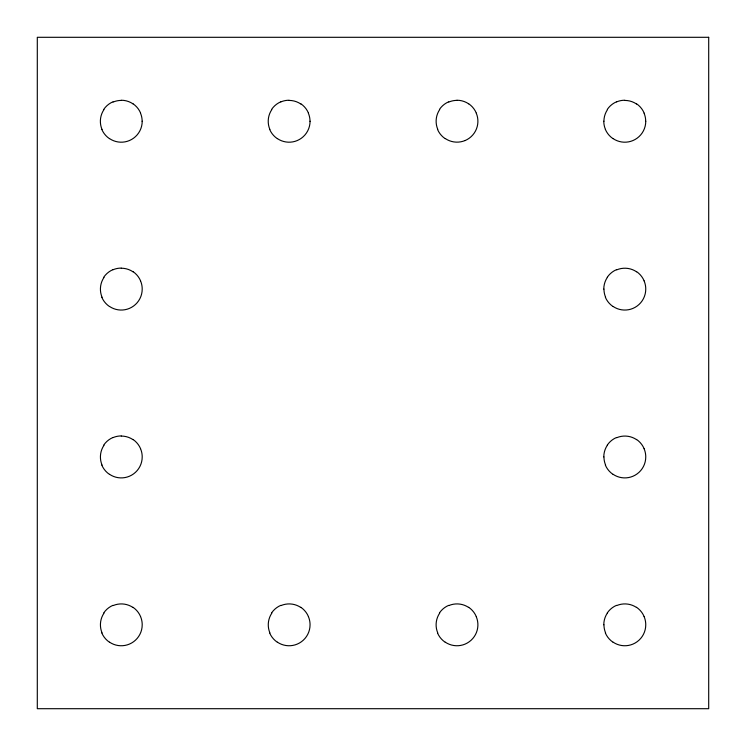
<?xml version="1.0" encoding="UTF-8"?>
<svg xmlns="http://www.w3.org/2000/svg" width="746" height="746" viewBox="0 0 746 746"><rect width="100%" height="100%" fill="white"/><g stroke="black" fill="none" stroke-linecap="round" stroke-linejoin="round"><path stroke-width="1.12" d="M605.612 632.944A20.897 20.897 0 0 1 603.962 624.775M616.728 605.556A20.897 20.897 0 0 1 636.562 607.496M644.106 616.606A20.888 20.888 0 0 1 645.756 624.775A20.897 20.897 0 0 1 642.175 636.506A21.047 21.047 0 0 1 632.944 644.106A20.888 20.888 0 0 1 613.109 642.175M612.951 642.175A21.047 21.047 0 0 1 605.351 632.944M607.281 612.951A21.047 21.047 0 0 1 616.513 605.351M636.506 607.281A21.047 21.047 0 0 1 644.106 616.513M603.794 624.775A20.888 20.888 0 0 1 607.375 613.044M269.912 632.944A20.897 20.897 0 0 1 271.852 613.109M281.028 605.556A20.897 20.897 0 0 1 300.862 607.496M308.406 616.606A20.888 20.888 0 0 1 310.056 624.775A20.897 20.897 0 0 1 306.475 636.506A21.047 21.047 0 0 1 297.244 644.106A20.888 20.888 0 0 1 277.409 642.175M277.251 642.175A21.047 21.047 0 0 1 269.651 632.944M271.581 612.951A21.047 21.047 0 0 1 280.822 605.351M300.806 607.281A21.047 21.047 0 0 1 308.406 616.513M476.256 616.672A20.897 20.897 0 0 1 474.325 636.506A21.047 21.047 0 0 1 465.094 644.106A20.888 20.888 0 0 1 445.269 642.175M437.753 632.944A20.897 20.897 0 0 1 439.692 613.109M448.868 605.556A20.897 20.897 0 0 1 468.702 607.486M445.101 642.175A21.047 21.047 0 0 1 437.501 632.944M439.441 612.96A21.047 21.047 0 0 1 448.672 605.36M468.656 607.291A21.047 21.047 0 0 1 476.256 616.522M645.756 121.225A20.888 20.888 0 0 1 642.175 132.956A21.037 21.037 0 0 1 632.944 140.556A20.897 20.897 0 0 1 613.109 138.625M603.915 121.346A20.897 20.897 0 0 1 607.496 109.615M624.775 100.421A20.897 20.897 0 0 1 636.515 104.002M644.059 113.178A20.897 20.897 0 0 1 645.7 121.346M612.97 138.625A21.037 21.037 0 0 1 605.36 129.394M607.3 109.41A21.037 21.037 0 0 1 616.522 101.81M636.506 103.75A21.037 21.037 0 0 1 644.106 112.972M605.444 129.394A20.888 20.888 0 0 1 603.794 121.225M616.606 101.894A20.888 20.888 0 0 1 624.775 100.244M476.256 113.131A20.888 20.888 0 0 1 474.325 132.956A21.037 21.037 0 0 1 465.094 140.556M465.15 140.509A20.888 20.888 0 0 1 445.325 138.579M437.771 129.394A20.888 20.888 0 0 1 439.702 109.569M448.878 102.025A20.888 20.888 0 0 1 457.046 100.374M445.12 138.625A21.037 21.037 0 0 1 437.52 129.394M439.45 109.42A21.037 21.037 0 0 1 448.672 101.82M468.665 103.759A21.037 21.037 0 0 1 476.256 112.982M456.925 100.244A20.888 20.888 0 0 1 468.656 103.825M310.056 121.225A20.888 20.888 0 0 1 306.475 132.956A21.037 21.037 0 0 1 297.244 140.556A20.897 20.897 0 0 1 277.409 138.625M269.865 129.44A20.897 20.897 0 0 1 271.796 109.615M289.075 100.421A20.897 20.897 0 0 1 300.815 104.002M308.359 113.178A20.897 20.897 0 0 1 310.01 121.346M277.27 138.625A21.037 21.037 0 0 1 269.66 129.394M271.6 109.42A21.037 21.037 0 0 1 280.822 101.81M300.815 103.75A21.037 21.037 0 0 1 308.406 112.972M280.906 101.894A20.888 20.888 0 0 1 289.075 100.244M142.206 121.225A20.888 20.888 0 0 1 138.625 132.956A21.047 21.047 0 0 1 129.394 140.556A20.897 20.897 0 0 1 109.569 138.625M102.016 129.45A20.897 20.897 0 0 1 103.946 109.615M113.122 102.071A20.897 20.897 0 0 1 121.3 100.421M140.509 113.178A20.897 20.897 0 0 1 142.15 121.346M109.41 138.625A21.047 21.047 0 0 1 101.81 129.394M103.741 109.41A21.047 21.047 0 0 1 112.972 101.81M132.965 103.741A21.047 21.047 0 0 1 140.565 112.972M121.225 100.244A20.888 20.888 0 0 1 132.956 103.825M605.612 297.244A20.897 20.897 0 0 1 603.962 289.075M616.728 269.856A20.897 20.897 0 0 1 636.562 271.796M644.106 280.906A20.888 20.888 0 0 1 645.756 289.075A20.897 20.897 0 0 1 642.175 300.806A21.047 21.047 0 0 1 632.944 308.406A20.888 20.888 0 0 1 613.109 306.475M612.951 306.475A21.047 21.047 0 0 1 605.351 297.244M607.281 277.251A21.047 21.047 0 0 1 616.513 269.651M636.506 271.581A21.047 21.047 0 0 1 644.106 280.813M603.794 289.075A20.879 20.879 0 0 1 607.375 277.344M605.612 465.094A20.897 20.897 0 0 1 603.962 456.925M616.728 437.706A20.897 20.897 0 0 1 636.562 439.646M644.106 448.756A20.888 20.888 0 0 1 645.756 456.925A20.897 20.897 0 0 1 642.175 468.656A21.047 21.047 0 0 1 632.944 476.256A20.888 20.888 0 0 1 613.109 474.325M612.951 474.325A21.047 21.047 0 0 1 605.351 465.094M607.281 445.101A21.047 21.047 0 0 1 616.513 437.501M636.506 439.431A21.047 21.047 0 0 1 644.106 448.663M603.794 456.925A20.879 20.879 0 0 1 607.375 445.194M102.062 297.244A20.897 20.897 0 0 1 104.002 277.409M121.281 268.215A20.897 20.897 0 0 1 133.012 271.796M140.556 280.906A20.888 20.888 0 0 1 142.206 289.075A20.897 20.897 0 0 1 138.625 300.806A21.047 21.047 0 0 1 129.394 308.406A20.888 20.888 0 0 1 109.559 306.475M109.401 306.475A21.047 21.047 0 0 1 101.801 297.244M103.731 277.251A21.047 21.047 0 0 1 112.963 269.651M132.956 271.581A21.047 21.047 0 0 1 140.556 280.813M113.056 269.744A20.888 20.888 0 0 1 121.225 268.094M102.062 465.094A20.897 20.897 0 0 1 104.002 445.259M121.281 436.065A20.897 20.897 0 0 1 133.012 439.646M140.556 448.756A20.888 20.888 0 0 1 142.206 456.925A20.897 20.897 0 0 1 138.625 468.656A21.047 21.047 0 0 1 129.394 476.256A20.888 20.888 0 0 1 109.559 474.325M109.401 474.325A21.047 21.047 0 0 1 101.801 465.094M103.731 445.101A21.047 21.047 0 0 1 112.963 437.501M132.956 439.431A21.047 21.047 0 0 1 140.556 448.663M113.056 437.594A20.888 20.888 0 0 1 121.225 435.944M102.071 632.944A20.897 20.897 0 0 1 104.002 613.109M113.187 605.556A20.897 20.897 0 0 1 133.012 607.496M140.565 616.606A20.888 20.888 0 0 1 142.206 624.775A20.897 20.897 0 0 1 138.625 636.506A21.047 21.047 0 0 1 129.394 644.106A20.888 20.888 0 0 1 109.559 642.175M109.401 642.175A21.047 21.047 0 0 1 101.792 632.934M103.731 612.951A21.047 21.047 0 0 1 112.963 605.342M132.956 607.281A21.047 21.047 0 0 1 140.556 616.513M708.7 37.3L37.3 37.3L37.3 708.7L708.7 708.7L708.7 37.3"/></g></svg>
